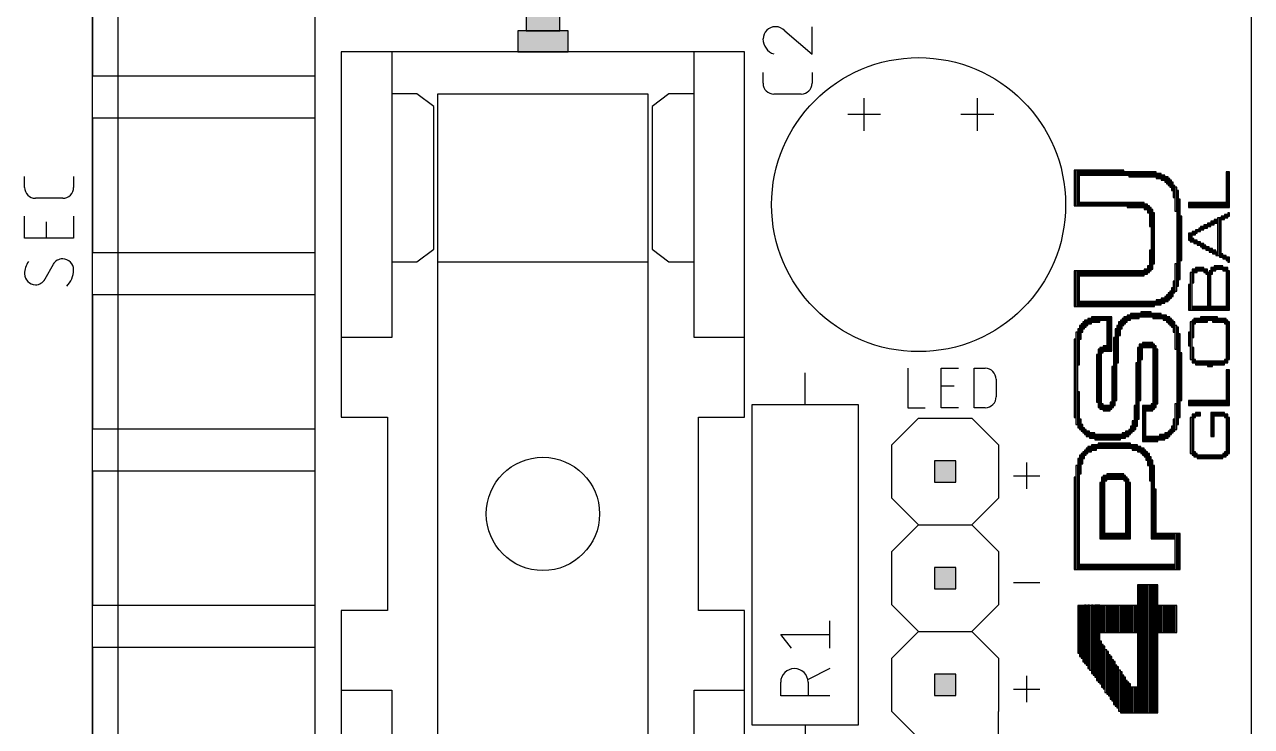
# Model space of a CAD drawing. Extents: x 0 to 3.54, y 0 to 3.31.
# Drawn here: x 2.393 to 3.543, y 0.598 to 1.256 of the extents above; entities that cross this region are included whole.
import ezdxf

# ---------------------------------------------------------------- set-up
doc = ezdxf.new("R2010")
doc.units = 0
doc.layers.add('DRAWING', color=7, linetype='Continuous')

# ---------------------------------------------------------------- blocks, each defined once
blk = doc.blocks.new('RECT')
at = {"linetype": 'Continuous'}
blk.add_hatch(color=7, dxfattribs=at).paths.add_polyline_path([(-0.01969, -0.01969), (0.01969, -0.01969), (0.01969, 0.01969), (-0.01969, 0.01969)])
blk.add_lwpolyline([(-0.01969, -0.01969), (0.01969, -0.01969), (0.01969, 0.01969), (-0.01969, 0.01969)], close=True, dxfattribs=at)

msp = doc.modelspace()

# ---------------------------------------------------------------- linework, layer by layer
at = {"layer": 'DRAWING'}
for p, q in [((3.5433, 0), (3.5433, 3.3071)), ((2.4805, 2.0861), (2.4805, 0.0389)), ((2.4569, 0.2239), (2.4569, 1.9011)), ((2.6656, 0.2239), (2.6656, 1.9011)), ((2.4569, 1.3342), (2.4569, 1.2082)), ((3.1315, 1.2287), (3.1315, 1.2543)), ((3.1059, 1.2504), (3.1315, 1.2287)), ((2.7374, 1.2307), (2.6901, 1.2307)), ((2.6901, 1.2307), (2.6901, 0.963)), ((3.0681, 1.2307), (2.7374, 1.2307)), ((2.7374, 1.2307), (2.7374, 1.1913)), ((3.0208, 0.963), (3.0208, 1.2307)), ((3.0681, 0.963), (3.0681, 1.2307)), ((2.4569, 1.2082), (2.6656, 1.2082)), ((3.0855, 1.2013), (3.0855, 1.2115)), ((3.1315, 1.2115), (3.1315, 1.2013)), ((2.7374, 1.1913), (2.7374, 1.0339)), ((2.761, 1.1913), (2.7374, 1.1913)), ((2.7767, 1.1795), (2.761, 1.1913)), ((2.7807, 1.0339), (2.7807, 1.1913)), ((2.7807, 1.1913), (2.9775, 1.1913)), ((2.7807, 1.0339), (2.7807, 1.1913)), ((2.9775, 1.1913), (2.9775, 1.0339)), ((2.9775, 1.1913), (2.9775, 1.0339)), ((2.9972, 1.1913), (2.9814, 1.1795)), ((3.0208, 1.1913), (2.9972, 1.1913)), ((3.1212, 1.1911), (3.0957, 1.1911)), ((3.1801, 1.1567), (3.1801, 1.1874)), ((3.2864, 1.1567), (3.2864, 1.1874)), ((2.7767, 1.0457), (2.7767, 1.1795)), ((2.9814, 1.1795), (2.9814, 1.0457)), ((2.4569, 1.1688), (2.4569, 1.0428)), ((2.4569, 1.1688), (2.6656, 1.1688)), ((3.1954, 1.172), (3.1648, 1.172)), ((3.3017, 1.172), (3.271, 1.172)), ((2.3931, 1.1037), (2.3931, 1.1139)), ((2.4391, 1.1139), (2.4391, 1.1037)), ((2.4289, 1.0935), (2.4034, 1.0935)), ((2.3931, 1.0562), (2.3931, 1.0766)), ((2.4136, 1.0562), (2.4136, 1.0715)), ((2.4391, 1.0766), (2.4391, 1.0562)), ((2.4391, 1.0562), (2.3931, 1.0562)), ((2.4569, 1.0428), (2.6656, 1.0428)), ((2.761, 1.0339), (2.7767, 1.0457)), ((2.9814, 1.0457), (2.9972, 1.0339)), ((2.42, 1.0315), (2.4123, 1.0175)), ((2.7374, 1.0339), (2.7374, 0.963)), ((2.7374, 1.0339), (2.761, 1.0339)), ((2.7807, 0.5614), (2.7807, 1.0339)), ((2.7807, 1.0339), (2.9775, 1.0339)), ((2.9775, 1.0339), (2.9775, 0.5614)), ((2.9972, 1.0339), (3.0208, 1.0339)), ((2.4569, 1.0034), (2.4569, 0.8775)), ((2.4569, 1.0034), (2.6656, 1.0034)), ((2.6901, 0.963), (2.6901, 0.8882)), ((2.7374, 0.963), (2.6901, 0.963)), ((3.0681, 0.963), (3.0208, 0.963)), ((3.0681, 0.8882), (3.0681, 0.963)), ((3.2211, 0.9341), (3.2211, 0.8971)), ((3.2523, 0.8971), (3.2523, 0.9341)), ((3.2523, 0.9341), (3.2687, 0.9341)), ((3.2834, 0.8971), (3.2834, 0.9341)), ((3.2834, 0.9341), (3.2937, 0.9341)), ((3.125, 0.9), (3.125, 0.93)), ((3.3039, 0.9238), (3.3039, 0.9074)), ((3.2523, 0.9177), (3.2646, 0.9177)), ((3.075, 0.9), (3.075, 0.6)), ((3.175, 0.9), (3.075, 0.9)), ((3.175, 0.6), (3.175, 0.9)), ((2.6901, 0.8882), (2.7334, 0.8882)), ((2.7334, 0.8882), (2.7334, 0.7071)), ((3.0248, 0.7071), (3.0248, 0.8882)), ((3.0248, 0.8882), (3.0681, 0.8882)), ((3.2062, 0.8625), (3.2313, 0.8875)), ((3.2211, 0.8971), (3.2375, 0.8971)), ((3.2313, 0.8875), (3.2813, 0.8875)), ((3.2687, 0.8971), (3.2523, 0.8971)), ((3.2813, 0.8875), (3.3063, 0.8625)), ((3.2937, 0.8971), (3.2834, 0.8971)), ((2.4569, 0.8775), (2.6656, 0.8775)), ((3.2062, 0.8125), (3.2062, 0.8625)), ((3.3063, 0.8625), (3.3063, 0.8125)), ((3.3326, 0.8211), (3.3326, 0.8457)), ((2.4569, 0.8381), (2.4569, 0.7121)), ((2.4569, 0.8381), (2.6656, 0.8381)), ((3.3203, 0.8334), (3.3449, 0.8334)), ((3.2313, 0.7875), (3.2062, 0.8125)), ((3.3063, 0.8125), (3.2813, 0.7875)), ((3.2062, 0.7625), (3.2313, 0.7875)), ((3.2313, 0.7875), (3.2813, 0.7875)), ((3.2813, 0.7875), (3.3063, 0.7625)), ((3.2062, 0.7125), (3.2062, 0.7625)), ((3.3063, 0.7625), (3.3063, 0.7125)), ((3.3203, 0.7334), (3.3449, 0.7334)), ((2.4569, 0.7121), (2.6656, 0.7121)), ((2.7334, 0.7071), (2.6901, 0.7071)), ((2.6901, 0.7071), (2.6901, 0.6323)), ((3.0681, 0.7071), (3.0248, 0.7071)), ((3.0681, 0.6323), (3.0681, 0.7071)), ((3.2313, 0.6875), (3.2062, 0.7125)), ((3.3063, 0.7125), (3.2813, 0.6875)), ((3.148, 0.6717), (3.148, 0.6973)), ((3.1122, 0.6717), (3.102, 0.6845)), ((3.102, 0.6845), (3.148, 0.6845)), ((3.2062, 0.6625), (3.2313, 0.6875)), ((3.2313, 0.6875), (3.2813, 0.6875)), ((3.2813, 0.6875), (3.3063, 0.6625)), ((2.4569, 0.6727), (2.4569, 0.5468)), ((2.4569, 0.6727), (2.6656, 0.6727)), ((3.2062, 0.6125), (3.2062, 0.6625)), ((3.3063, 0.6625), (3.3063, 0.6125)), ((3.148, 0.6526), (3.1276, 0.6423)), ((3.3326, 0.6211), (3.3326, 0.6457)), ((3.102, 0.627), (3.102, 0.6398)), ((3.1276, 0.6398), (3.1276, 0.627)), ((3.3203, 0.6334), (3.3449, 0.6334)), ((2.6901, 0.6323), (2.6901, 0.3646)), ((2.6901, 0.6323), (2.7374, 0.6323)), ((2.7374, 0.6323), (2.7374, 0.3646)), ((3.0208, 0.5614), (3.0208, 0.6323)), ((3.0208, 0.6323), (3.0681, 0.6323)), ((3.0681, 0.3646), (3.0681, 0.6323)), ((3.148, 0.627), (3.102, 0.627)), ((3.2062, 0.6125), (3.2313, 0.5875)), ((3.3063, 0.5875), (3.3063, 0.6125)), ((3.075, 0.6), (3.175, 0.6)), ((3.125, 0.6), (3.125, 0.57))]:
    msp.add_line(p, q, dxfattribs=at)
for centre, radius in [((3.2313, 1.0875), 0.1378), ((2.8791, 0.7976), 0.0531)]:
    msp.add_circle(centre, radius, dxfattribs=at)
for centre, radius, start, end in [((3.097, 1.2428), 0.0115, 90, 180), ((3.097, 1.2419), 0.0124, 43.6034, 90.0002), ((3.1002, 1.2428), 0.0148, 180.0001, 252.0554), ((3.0957, 1.2013), 0.0102, 180.0014, 270), ((3.1212, 1.2013), 0.0102, 270, 0), ((2.4034, 1.1037), 0.0102, 180.0014, 270), ((2.4289, 1.1037), 0.0102, 270, 0), ((2.4289, 1.0263), 0.0104, 90.0001, 149.4899), ((2.4289, 1.0264), 0.0102, 0, 90), ((2.4123, 1.0226), 0.0192, 143.1294, 180), ((2.4175, 1.0264), 0.0216, 314.761, 359.9999), ((2.4034, 1.0226), 0.0102, 180, 270), ((2.4034, 1.0228), 0.0104, 269.9998, 329.4902), ((3.2937, 0.9238), 0.0103, 0, 90), ((3.2937, 0.9074), 0.0103, 269.9993, 0), ((3.1148, 0.6398), 0.0128, 0, 180)]:
    msp.add_arc(centre, radius, start, end, dxfattribs=at)

# ---------------------------------------------------------------- block references
at = {"layer": 'DRAWING', "rotation": 90}
for p, xscale, yscale in [((2.8791, 1.276), 1.3, 0.8), ((2.8791, 1.2406), 0.5, 1.199999999999999), ((3.378, 1.1031), 0.8534, 0.0406), ((3.3796, 1.1031), 0.8534, 0.0406), ((3.3812, 1.1031), 0.8534, 0.0406), ((3.3828, 1.1175), 0.1219, 0.0406), ((3.3844, 1.1175), 0.1219, 0.0406), ((3.386, 1.1175), 0.1219, 0.0406), ((3.3876, 1.1175), 0.1219, 0.0406), ((3.3892, 1.1175), 0.1219, 0.0406), ((3.3908, 1.1175), 0.1219, 0.0406), ((3.3924, 1.1175), 0.1219, 0.0406), ((3.394, 1.1175), 0.1219, 0.0406), ((3.3956, 1.1175), 0.1219, 0.0406), ((3.3972, 1.1175), 0.1219, 0.0406), ((3.3988, 1.1175), 0.1219, 0.0406), ((3.4004, 1.1175), 0.1219, 0.0406), ((3.402, 1.1175), 0.1219, 0.0406), ((3.4036, 1.1175), 0.1219, 0.0406), ((3.4052, 1.1175), 0.1219, 0.0406), ((3.4068, 1.1175), 0.1219, 0.0406), ((3.4084, 1.1175), 0.1219, 0.0406), ((3.41, 1.1175), 0.1219, 0.0406), ((3.4116, 1.1175), 0.1219, 0.0406), ((3.4132, 1.1175), 0.1219, 0.0406), ((3.4148, 1.1175), 0.1219, 0.0406), ((3.4164, 1.1175), 0.1219, 0.0406), ((3.418, 1.1175), 0.1219, 0.0406), ((3.4196, 1.1175), 0.1219, 0.0406), ((3.4212, 1.1175), 0.1219, 0.0406), ((3.4228, 1.1175), 0.1219, 0.0406), ((3.4244, 1.1167), 0.0813, 0.0406), ((3.426, 1.1167), 0.0813, 0.0406), ((3.4276, 1.1167), 0.0813, 0.0406), ((3.4292, 1.1159), 0.1219, 0.0406), ((3.4308, 1.1159), 0.1219, 0.0406), ((3.4324, 1.1159), 0.1219, 0.0406), ((3.434, 1.1159), 0.1219, 0.0406), ((3.4356, 1.1159), 0.1219, 0.0406), ((3.4372, 1.1159), 0.1219, 0.0406), ((3.4388, 1.1159), 0.1219, 0.0406), ((3.4404, 1.1159), 0.1219, 0.0406), ((3.442, 1.1159), 0.1219, 0.0406), ((3.4436, 1.1159), 0.1219, 0.0406), ((3.4452, 1.1159), 0.1219, 0.0406), ((3.4468, 1.1159), 0.1219, 0.0406), ((3.4484, 1.1159), 0.1219, 0.0406), ((3.45, 1.1159), 0.1219, 0.0406), ((3.4516, 1.1159), 0.1219, 0.0406), ((3.4532, 1.1159), 0.1219, 0.0406), ((3.4548, 1.1143), 0.1219, 0.0406), ((3.4564, 1.1143), 0.1219, 0.0406), ((3.458, 1.1143), 0.1219, 0.0406), ((3.5204, 1.1015), 0.8534, 0.0406), ((3.522, 1.1015), 0.8534, 0.0406), ((3.4596, 1.1127), 0.1219, 0.0406), ((3.4612, 1.1127), 0.1219, 0.0406), ((3.4628, 1.1111), 0.1219, 0.0406), ((3.4644, 1.1103), 0.1626, 0.0406), ((3.466, 1.1087), 0.1626, 0.0406), ((3.4676, 1.1071), 0.1626, 0.0406), ((3.4692, 1.1047), 0.2032, 0.0406), ((3.4708, 1.0999), 0.2845, 0.0406), ((3.4724, 1.0927), 0.569, 0.0406), ((3.474, 1.0559), 2.275799999999999, 0.0406), ((3.4756, 1.0551), 1.910099999999999, 0.0406), ((3.3828, 1.0879), 0.0813, 0.0406), ((3.3844, 1.0879), 0.0813, 0.0406), ((3.386, 1.0879), 0.0813, 0.0406), ((3.3876, 1.0879), 0.0813, 0.0406), ((3.3892, 1.0879), 0.0813, 0.0406), ((3.3908, 1.0879), 0.0813, 0.0406), ((3.3924, 1.0879), 0.0813, 0.0406), ((3.394, 1.0879), 0.0813, 0.0406), ((3.3956, 1.0879), 0.0813, 0.0406), ((3.3972, 1.0879), 0.0813, 0.0406), ((3.3988, 1.0879), 0.0813, 0.0406), ((3.4004, 1.0879), 0.0813, 0.0406), ((3.402, 1.0879), 0.0813, 0.0406), ((3.4036, 1.0879), 0.0813, 0.0406), ((3.4052, 1.0879), 0.0813, 0.0406), ((3.4068, 1.0879), 0.0813, 0.0406), ((3.4084, 1.0879), 0.0813, 0.0406), ((3.41, 1.0879), 0.0813, 0.0406), ((3.4116, 1.0879), 0.0813, 0.0406), ((3.4132, 1.0879), 0.0813, 0.0406), ((3.4148, 1.0879), 0.0813, 0.0406), ((3.4164, 1.0879), 0.0813, 0.0406), ((3.418, 1.0879), 0.0813, 0.0406), ((3.4196, 1.0879), 0.0813, 0.0406), ((3.4212, 1.0879), 0.0813, 0.0406), ((3.4228, 1.0879), 0.0813, 0.0406), ((3.4244, 1.0879), 0.0813, 0.0406), ((3.426, 1.0879), 0.0813, 0.0406), ((3.4276, 1.0871), 0.1219, 0.0406), ((3.4292, 1.0871), 0.1219, 0.0406), ((3.4308, 1.0871), 0.1219, 0.0406), ((3.4324, 1.0871), 0.1219, 0.0406), ((3.434, 1.0871), 0.1219, 0.0406), ((3.4356, 1.0871), 0.1219, 0.0406), ((3.4372, 1.0871), 0.1219, 0.0406), ((3.4388, 1.0871), 0.1219, 0.0406), ((3.4404, 1.0871), 0.1219, 0.0406), ((3.442, 1.0871), 0.1219, 0.0406), ((3.4436, 1.0855), 0.1219, 0.0406), ((3.4452, 1.0855), 0.1219, 0.0406), ((3.4468, 1.0831), 0.1626, 0.0406), ((3.4484, 1.0759), 0.447, 0.0406), ((3.45, 1.0551), 1.4224, 0.0406), ((3.4852, 1.0871), 0.1219, 0.0406), ((3.4868, 1.0871), 0.1219, 0.0406), ((3.4884, 1.0871), 0.1219, 0.0406), ((3.49, 1.0871), 0.1219, 0.0406), ((3.4916, 1.0871), 0.1219, 0.0406), ((3.4932, 1.0871), 0.1219, 0.0406), ((3.4948, 1.0871), 0.1219, 0.0406), ((3.4964, 1.0871), 0.1219, 0.0406), ((3.498, 1.0871), 0.1219, 0.0406), ((3.4996, 1.0871), 0.1219, 0.0406), ((3.5012, 1.0871), 0.1219, 0.0406), ((3.5028, 1.0871), 0.1219, 0.0406), ((3.5044, 1.0871), 0.1219, 0.0406), ((3.506, 1.0871), 0.1219, 0.0406), ((3.5076, 1.0871), 0.1219, 0.0406), ((3.5092, 1.0871), 0.1219, 0.0406), ((3.5108, 1.0871), 0.1219, 0.0406), ((3.5124, 1.0871), 0.1219, 0.0406), ((3.514, 1.0871), 0.1219, 0.0406), ((3.5156, 1.0871), 0.1219, 0.0406), ((3.5172, 1.0871), 0.1219, 0.0406), ((3.5188, 1.0871), 0.1219, 0.0406), ((3.4516, 1.0559), 1.2192, 0.0406), ((3.4772, 1.0559), 1.056599999999999, 0.0406), ((3.5028, 1.0687), 0.0813, 0.0406), ((3.5044, 1.0687), 0.0813, 0.0406), ((3.506, 1.0703), 0.0813, 0.0406), ((3.5076, 1.0703), 0.0813, 0.0406), ((3.5092, 1.0719), 0.0813, 0.0406), ((3.5108, 1.0719), 0.0813, 0.0406), ((3.5124, 1.0575), 0.8941, 0.0406), ((3.514, 1.0567), 0.9346999999999999, 0.0406), ((3.5156, 1.0751), 0.0813, 0.0406), ((3.5172, 1.0751), 0.0813, 0.0406), ((3.5188, 1.0767), 0.0813, 0.0406), ((3.5204, 1.0767), 0.0813, 0.0406), ((3.522, 1.0783), 0.0813, 0.0406), ((3.4852, 1.0575), 0.1626, 0.0406), ((3.4868, 1.0567), 0.2032, 0.0406), ((3.4884, 1.0607), 0.0813, 0.0406), ((3.49, 1.0607), 0.0813, 0.0406), ((3.4916, 1.0623), 0.0813, 0.0406), ((3.4932, 1.0631), 0.0406, 0.0406), ((3.4948, 1.0639), 0.0813, 0.0406), ((3.4964, 1.0655), 0.0813, 0.0406), ((3.498, 1.0655), 0.0813, 0.0406), ((3.4996, 1.0671), 0.0813, 0.0406), ((3.5012, 1.0671), 0.0813, 0.0406), ((3.4884, 1.0543), 0.0813, 0.0406), ((3.49, 1.0527), 0.0813, 0.0406), ((3.4916, 1.0527), 0.0813, 0.0406), ((3.4932, 1.0511), 0.0813, 0.0406), ((3.4948, 1.0511), 0.0813, 0.0406), ((3.4964, 1.0495), 0.0813, 0.0406), ((3.498, 1.0487), 0.1219, 0.0406), ((3.4996, 1.0479), 0.0813, 0.0406), ((3.5012, 1.0463), 0.0813, 0.0406), ((3.5028, 1.0463), 0.0813, 0.0406), ((3.4484, 1.0351), 0.4877000000000001, 0.0406), ((3.5044, 1.0447), 0.0813, 0.0406), ((3.506, 1.0447), 0.0813, 0.0406), ((3.5076, 1.0431), 0.0813, 0.0406), ((3.5092, 1.0431), 0.0813, 0.0406), ((3.5108, 1.0415), 0.0813, 0.0406), ((3.5156, 1.0399), 0.0813, 0.0406), ((3.5172, 1.0383), 0.0813, 0.0406), ((3.5188, 1.0383), 0.0813, 0.0406), ((3.5204, 1.0367), 0.0813, 0.0406), ((3.522, 1.0359), 0.1219, 0.0406), ((3.378, 1.0087), 0.8534, 0.0406), ((3.3796, 1.0087), 0.8534, 0.0406), ((3.3812, 1.0087), 0.8534, 0.0406), ((3.3828, 1.0231), 0.1219, 0.0406), ((3.3844, 1.0231), 0.1219, 0.0406), ((3.386, 1.0231), 0.1219, 0.0406), ((3.3876, 1.0231), 0.1219, 0.0406), ((3.3892, 1.0231), 0.1219, 0.0406), ((3.3908, 1.0231), 0.1219, 0.0406), ((3.3924, 1.0231), 0.1219, 0.0406), ((3.394, 1.0231), 0.1219, 0.0406), ((3.3956, 1.0231), 0.1219, 0.0406), ((3.3972, 1.0231), 0.1219, 0.0406), ((3.3988, 1.0231), 0.1219, 0.0406), ((3.4004, 1.0231), 0.1219, 0.0406), ((3.402, 1.0231), 0.1219, 0.0406), ((3.4036, 1.0231), 0.1219, 0.0406), ((3.4052, 1.0231), 0.1219, 0.0406), ((3.4068, 1.0231), 0.1219, 0.0406), ((3.4084, 1.0231), 0.1219, 0.0406), ((3.41, 1.0231), 0.1219, 0.0406), ((3.4116, 1.0231), 0.1219, 0.0406), ((3.4132, 1.0231), 0.1219, 0.0406), ((3.4148, 1.0231), 0.1219, 0.0406), ((3.4164, 1.0231), 0.1219, 0.0406), ((3.418, 1.0231), 0.1219, 0.0406), ((3.4196, 1.0231), 0.1219, 0.0406), ((3.4212, 1.0231), 0.1219, 0.0406), ((3.4228, 1.0231), 0.1219, 0.0406), ((3.4244, 1.0231), 0.1219, 0.0406), ((3.426, 1.0231), 0.1219, 0.0406), ((3.4276, 1.0231), 0.1219, 0.0406), ((3.4292, 1.0231), 0.1219, 0.0406), ((3.4308, 1.0231), 0.1219, 0.0406), ((3.4324, 1.0231), 0.1219, 0.0406), ((3.434, 1.0231), 0.1219, 0.0406), ((3.4356, 1.0231), 0.1219, 0.0406), ((3.4372, 1.0231), 0.1219, 0.0406), ((3.4388, 1.0231), 0.1219, 0.0406), ((3.4404, 1.0231), 0.1219, 0.0406), ((3.442, 1.0231), 0.1219, 0.0406), ((3.4436, 1.0247), 0.1219, 0.0406), ((3.4452, 1.0247), 0.1219, 0.0406), ((3.4468, 1.0271), 0.1626, 0.0406), ((3.4724, 1.0191), 0.6502, 0.0406), ((3.4868, 1.0063), 0.8941, 0.0406), ((3.4884, 1.0207), 0.3251, 0.0406), ((3.49, 1.0255), 0.0813, 0.0406), ((3.4916, 1.0263), 0.1219, 0.0406), ((3.4932, 1.0271), 0.0813, 0.0406), ((3.4948, 1.0271), 0.0813, 0.0406), ((3.4964, 1.0271), 0.0813, 0.0406), ((3.498, 1.0271), 0.0813, 0.0406), ((3.4996, 1.0255), 0.0813, 0.0406), ((3.5012, 1.0247), 0.1219, 0.0406), ((3.5028, 1.0063), 0.8941, 0.0406), ((3.5044, 1.0071), 0.9346999999999999, 0.0406), ((3.506, 1.0255), 0.1626, 0.0406), ((3.5076, 1.0271), 0.0813, 0.0406), ((3.5092, 1.0279), 0.1219, 0.0406), ((3.5108, 1.0287), 0.0813, 0.0406), ((3.5124, 1.0287), 0.0813, 0.0406), ((3.514, 1.0287), 0.0813, 0.0406), ((3.5156, 1.0287), 0.0813, 0.0406), ((3.5172, 1.0271), 0.0813, 0.0406), ((3.5188, 1.0271), 0.0813, 0.0406), ((3.5204, 1.0087), 1.016, 0.0406), ((3.522, 1.0071), 0.9346999999999999, 0.0406), ((3.4708, 1.0103), 0.2845, 0.0406), ((3.4852, 1.0007), 0.6096, 0.0406), ((3.4628, 0.9991), 0.1219, 0.0406), ((3.4644, 0.9999), 0.1626, 0.0406), ((3.466, 1.0015), 0.1626, 0.0406), ((3.4676, 1.0031), 0.1626, 0.0406), ((3.4692, 1.0055), 0.2032, 0.0406), ((3.3828, 0.9943), 0.1219, 0.0406), ((3.3844, 0.9943), 0.1219, 0.0406), ((3.386, 0.9943), 0.1219, 0.0406), ((3.3876, 0.9943), 0.1219, 0.0406), ((3.3892, 0.9943), 0.1219, 0.0406), ((3.3908, 0.9943), 0.1219, 0.0406), ((3.3924, 0.9943), 0.1219, 0.0406), ((3.394, 0.9943), 0.1219, 0.0406), ((3.3956, 0.9943), 0.1219, 0.0406), ((3.3972, 0.9943), 0.1219, 0.0406), ((3.3988, 0.9943), 0.1219, 0.0406), ((3.4004, 0.9943), 0.1219, 0.0406), ((3.402, 0.9943), 0.1219, 0.0406), ((3.4036, 0.9943), 0.1219, 0.0406), ((3.4052, 0.9943), 0.1219, 0.0406), ((3.4068, 0.9943), 0.1219, 0.0406), ((3.4084, 0.9943), 0.1219, 0.0406), ((3.41, 0.9943), 0.1219, 0.0406), ((3.4116, 0.9943), 0.1219, 0.0406), ((3.4132, 0.9943), 0.1219, 0.0406), ((3.4148, 0.9943), 0.1219, 0.0406), ((3.4164, 0.9943), 0.1219, 0.0406), ((3.418, 0.9943), 0.1219, 0.0406), ((3.4196, 0.9943), 0.1219, 0.0406), ((3.4212, 0.9943), 0.1219, 0.0406), ((3.4228, 0.9943), 0.1219, 0.0406), ((3.4244, 0.9943), 0.1219, 0.0406), ((3.426, 0.9943), 0.1219, 0.0406), ((3.4276, 0.9943), 0.1219, 0.0406), ((3.4292, 0.9943), 0.1219, 0.0406), ((3.4308, 0.9943), 0.1219, 0.0406), ((3.4324, 0.9943), 0.1219, 0.0406), ((3.434, 0.9943), 0.1219, 0.0406), ((3.4356, 0.9943), 0.1219, 0.0406), ((3.4372, 0.9943), 0.1219, 0.0406), ((3.4388, 0.9943), 0.1219, 0.0406), ((3.4404, 0.9943), 0.1219, 0.0406), ((3.442, 0.9943), 0.1219, 0.0406), ((3.4436, 0.9943), 0.1219, 0.0406), ((3.4452, 0.9943), 0.1219, 0.0406), ((3.4468, 0.9943), 0.1219, 0.0406), ((3.4484, 0.9943), 0.1219, 0.0406), ((3.45, 0.9943), 0.1219, 0.0406), ((3.4516, 0.9943), 0.1219, 0.0406), ((3.4532, 0.9951), 0.0813, 0.0406), ((3.4548, 0.9959), 0.1219, 0.0406), ((3.4564, 0.9959), 0.1219, 0.0406), ((3.458, 0.9959), 0.1219, 0.0406), ((3.4596, 0.9975), 0.1219, 0.0406), ((3.4612, 0.9975), 0.1219, 0.0406), ((3.4884, 0.9903), 0.0813, 0.0406), ((3.49, 0.9903), 0.0813, 0.0406), ((3.4916, 0.9903), 0.0813, 0.0406), ((3.4932, 0.9903), 0.0813, 0.0406), ((3.4948, 0.9903), 0.0813, 0.0406), ((3.4964, 0.9903), 0.0813, 0.0406), ((3.498, 0.9903), 0.0813, 0.0406), ((3.4996, 0.9903), 0.0813, 0.0406), ((3.5012, 0.9903), 0.0813, 0.0406), ((3.506, 0.9903), 0.0813, 0.0406), ((3.5076, 0.9903), 0.0813, 0.0406), ((3.5092, 0.9903), 0.0813, 0.0406), ((3.5108, 0.9903), 0.0813, 0.0406), ((3.5124, 0.9903), 0.0813, 0.0406), ((3.514, 0.9903), 0.0813, 0.0406), ((3.5156, 0.9903), 0.0813, 0.0406), ((3.5172, 0.9903), 0.0813, 0.0406), ((3.5188, 0.9903), 0.0813, 0.0406), ((3.3876, 0.9759), 0.1626, 0.0406), ((3.3892, 0.9767), 0.1219, 0.0406), ((3.3908, 0.9783), 0.1219, 0.0406), ((3.3924, 0.9783), 0.1219, 0.0406), ((3.394, 0.9799), 0.1219, 0.0406), ((3.3956, 0.9799), 0.1219, 0.0406), ((3.3972, 0.9799), 0.1219, 0.0406), ((3.3988, 0.9799), 0.1219, 0.0406), ((3.4004, 0.9799), 0.1219, 0.0406), ((3.402, 0.9807), 0.0813, 0.0406), ((3.4036, 0.9807), 0.0813, 0.0406), ((3.4052, 0.9807), 0.0813, 0.0406), ((3.4068, 0.9807), 0.0813, 0.0406), ((3.4084, 0.9663), 0.8128, 0.0406), ((3.41, 0.9663), 0.8128, 0.0406), ((3.4116, 0.9663), 0.8128, 0.0406), ((3.4212, 0.9751), 0.2032, 0.0406), ((3.4228, 0.9775), 0.1626, 0.0406), ((3.4244, 0.9791), 0.1626, 0.0406), ((3.426, 0.9799), 0.1219, 0.0406), ((3.4276, 0.9815), 0.1219, 0.0406), ((3.4292, 0.9815), 0.1219, 0.0406), ((3.4308, 0.9831), 0.1219, 0.0406), ((3.4324, 0.9831), 0.1219, 0.0406), ((3.434, 0.9831), 0.1219, 0.0406), ((3.4356, 0.9831), 0.1219, 0.0406), ((3.4372, 0.9831), 0.1219, 0.0406), ((3.4388, 0.9839), 0.0813, 0.0406), ((3.4404, 0.9847), 0.1219, 0.0406), ((3.442, 0.9847), 0.1219, 0.0406), ((3.4436, 0.9847), 0.1219, 0.0406), ((3.4452, 0.9847), 0.1219, 0.0406), ((3.4468, 0.9847), 0.1219, 0.0406), ((3.4484, 0.9847), 0.1219, 0.0406), ((3.45, 0.9839), 0.0813, 0.0406), ((3.4516, 0.9831), 0.1219, 0.0406), ((3.4532, 0.9831), 0.1219, 0.0406), ((3.4548, 0.9831), 0.1219, 0.0406), ((3.4564, 0.9831), 0.1219, 0.0406), ((3.458, 0.9831), 0.1219, 0.0406), ((3.4596, 0.9823), 0.0813, 0.0406), ((3.4612, 0.9815), 0.1219, 0.0406), ((3.4628, 0.9815), 0.1219, 0.0406), ((3.4644, 0.9799), 0.1219, 0.0406), ((3.466, 0.9791), 0.1626, 0.0406), ((3.4676, 0.9775), 0.1626, 0.0406), ((3.4692, 0.9759), 0.1626, 0.0406), ((3.4884, 0.9711), 0.4064, 0.0406), ((3.49, 0.9783), 0.1219, 0.0406), ((3.4916, 0.9791), 0.0813, 0.0406), ((3.4932, 0.9791), 0.0813, 0.0406), ((3.4948, 0.9791), 0.0813, 0.0406), ((3.4964, 0.9799), 0.1219, 0.0406), ((3.498, 0.9799), 0.1219, 0.0406), ((3.4996, 0.9799), 0.1219, 0.0406), ((3.5012, 0.9799), 0.1219, 0.0406), ((3.5028, 0.9807), 0.0813, 0.0406), ((3.5044, 0.9807), 0.0813, 0.0406), ((3.506, 0.9807), 0.0813, 0.0406), ((3.5076, 0.9799), 0.1219, 0.0406), ((3.5092, 0.9799), 0.1219, 0.0406), ((3.5108, 0.9799), 0.1219, 0.0406), ((3.5124, 0.9791), 0.0813, 0.0406), ((3.514, 0.9791), 0.0813, 0.0406), ((3.5156, 0.9791), 0.0813, 0.0406), ((3.5172, 0.9791), 0.0813, 0.0406), ((3.5188, 0.9783), 0.1219, 0.0406), ((3.5204, 0.9591), 1.016, 0.0406), ((3.3796, 0.9247), 2.194599999999999, 0.0406), ((3.3812, 0.9543), 0.8534, 0.0406), ((3.3828, 0.9679), 0.3251, 0.0406), ((3.3844, 0.9719), 0.2032, 0.0406), ((3.386, 0.9743), 0.1626, 0.0406), ((3.4164, 0.9375), 1.7069, 0.0406), ((3.418, 0.9567), 0.8941, 0.0406), ((3.4196, 0.9711), 0.3251, 0.0406), ((3.4708, 0.9727), 0.2438, 0.0406), ((3.4724, 0.9631), 0.569, 0.0406), ((3.474, 0.9271), 2.3165, 0.0406), ((3.4756, 0.9271), 1.9914, 0.0406), ((3.4852, 0.9615), 0.3251, 0.0406), ((3.4868, 0.9599), 0.8941, 0.0406), ((3.522, 0.9599), 0.8941, 0.0406), ((3.378, 0.9247), 1.869399999999999, 0.0406), ((3.4052, 0.9527), 0.1219, 0.0406), ((3.4068, 0.9527), 0.1219, 0.0406), ((3.4148, 0.9311), 1.625599999999999, 0.0406), ((3.4388, 0.9303), 1.341099999999999, 0.0406), ((3.4404, 0.9495), 0.3658, 0.0406), ((3.442, 0.9559), 0.1219, 0.0406), ((3.4436, 0.9559), 0.1219, 0.0406), ((3.4452, 0.9559), 0.1219, 0.0406), ((3.4468, 0.9559), 0.1219, 0.0406), ((3.4484, 0.9559), 0.1219, 0.0406), ((3.45, 0.9559), 0.1219, 0.0406), ((3.4516, 0.9263), 1.544299999999999, 0.0406), ((3.4532, 0.9263), 1.463, 0.0406), ((3.3988, 0.9247), 1.137899999999999, 0.0406), ((3.4004, 0.9247), 1.381799999999999, 0.0406), ((3.402, 0.9247), 1.463, 0.0406), ((3.4036, 0.9511), 0.1219, 0.0406), ((3.4372, 0.9199), 1.7069, 0.0406), ((3.4548, 0.9263), 1.300499999999999, 0.0406), ((3.4772, 0.9263), 1.137899999999999, 0.0406), ((3.4884, 0.9463), 0.3658, 0.0406), ((3.4132, 0.9167), 0.9754, 0.0406), ((3.4356, 0.9095), 1.5037, 0.0406), ((3.49, 0.9407), 0.0813, 0.0406), ((3.4916, 0.9391), 0.0813, 0.0406), ((3.4932, 0.9391), 0.0813, 0.0406), ((3.4948, 0.9391), 0.0813, 0.0406), ((3.4964, 0.9391), 0.0813, 0.0406), ((3.498, 0.9391), 0.0813, 0.0406), ((3.4996, 0.9391), 0.0813, 0.0406), ((3.5012, 0.9391), 0.0813, 0.0406), ((3.5028, 0.9383), 0.1219, 0.0406), ((3.5044, 0.9383), 0.1219, 0.0406), ((3.506, 0.9383), 0.1219, 0.0406), ((3.5076, 0.9391), 0.0813, 0.0406), ((3.5092, 0.9391), 0.0813, 0.0406), ((3.5108, 0.9391), 0.0813, 0.0406), ((3.5124, 0.9391), 0.0813, 0.0406), ((3.514, 0.9391), 0.0813, 0.0406), ((3.5156, 0.9391), 0.0813, 0.0406), ((3.5172, 0.9391), 0.0813, 0.0406), ((3.5188, 0.9407), 0.0813, 0.0406), ((3.5204, 0.9159), 0.8534, 0.0406), ((3.522, 0.9159), 0.8534, 0.0406), ((3.3812, 0.8951), 0.8534, 0.0406), ((3.4036, 0.8983), 0.1219, 0.0406), ((3.4052, 0.8967), 0.1219, 0.0406), ((3.4068, 0.8967), 0.1219, 0.0406), ((3.4084, 0.8967), 0.1219, 0.0406), ((3.41, 0.8967), 0.1219, 0.0406), ((3.4116, 0.8991), 0.1626, 0.0406), ((3.434, 0.8879), 0.569, 0.0406), ((3.442, 0.8823), 0.8534, 0.0406), ((3.4436, 0.8823), 0.8534, 0.0406), ((3.4452, 0.8967), 0.1219, 0.0406), ((3.4468, 0.8967), 0.1219, 0.0406), ((3.4484, 0.8967), 0.1219, 0.0406), ((3.45, 0.8975), 0.1626, 0.0406), ((3.4724, 0.8887), 0.6096, 0.0406), ((3.4852, 0.9015), 0.1219, 0.0406), ((3.4868, 0.9015), 0.1219, 0.0406), ((3.4884, 0.9015), 0.1219, 0.0406), ((3.49, 0.9015), 0.1219, 0.0406), ((3.4916, 0.9015), 0.1219, 0.0406), ((3.4932, 0.9015), 0.1219, 0.0406), ((3.4948, 0.9015), 0.1219, 0.0406), ((3.4964, 0.9015), 0.1219, 0.0406), ((3.498, 0.9015), 0.1219, 0.0406), ((3.4996, 0.9015), 0.1219, 0.0406), ((3.5012, 0.9015), 0.1219, 0.0406), ((3.5028, 0.9015), 0.1219, 0.0406), ((3.5044, 0.9015), 0.1219, 0.0406), ((3.506, 0.9015), 0.1219, 0.0406), ((3.5076, 0.9015), 0.1219, 0.0406), ((3.5092, 0.9015), 0.1219, 0.0406), ((3.5108, 0.9015), 0.1219, 0.0406), ((3.5124, 0.9015), 0.1219, 0.0406), ((3.514, 0.9015), 0.1219, 0.0406), ((3.5156, 0.9015), 0.1219, 0.0406), ((3.5172, 0.9015), 0.1219, 0.0406), ((3.5188, 0.9015), 0.1219, 0.0406), ((3.3828, 0.8815), 0.2438, 0.0406), ((3.4708, 0.8807), 0.2845, 0.0406), ((3.4868, 0.8711), 0.8534, 0.0406), ((3.4884, 0.8823), 0.447, 0.0406), ((3.49, 0.8895), 0.0813, 0.0406), ((3.4916, 0.8911), 0.0813, 0.0406), ((3.4932, 0.8911), 0.0813, 0.0406), ((3.4948, 0.8911), 0.0813, 0.0406), ((3.506, 0.8815), 0.569, 0.0406), ((3.5076, 0.8815), 0.569, 0.0406), ((3.5092, 0.8911), 0.0813, 0.0406), ((3.5108, 0.8911), 0.0813, 0.0406), ((3.5124, 0.8911), 0.0813, 0.0406), ((3.514, 0.8911), 0.0813, 0.0406), ((3.5156, 0.8911), 0.0813, 0.0406), ((3.5172, 0.8911), 0.0813, 0.0406), ((3.5188, 0.8895), 0.0813, 0.0406), ((3.5204, 0.8719), 0.9754, 0.0406), ((3.522, 0.8711), 0.8534, 0.0406), ((3.3844, 0.8783), 0.1626, 0.0406), ((3.386, 0.8759), 0.1219, 0.0406), ((3.3876, 0.8743), 0.1219, 0.0406), ((3.3892, 0.8727), 0.1219, 0.0406), ((3.3908, 0.8727), 0.1219, 0.0406), ((3.426, 0.8727), 0.1219, 0.0406), ((3.4276, 0.8727), 0.1219, 0.0406), ((3.4292, 0.8743), 0.1219, 0.0406), ((3.4308, 0.8767), 0.1626, 0.0406), ((3.4324, 0.8799), 0.2438, 0.0406), ((3.466, 0.8727), 0.1219, 0.0406), ((3.4676, 0.8743), 0.1219, 0.0406), ((3.4692, 0.8767), 0.1626, 0.0406), ((3.3924, 0.8711), 0.1219, 0.0406), ((3.394, 0.8711), 0.1219, 0.0406), ((3.3956, 0.8711), 0.1219, 0.0406), ((3.3972, 0.8695), 0.1219, 0.0406), ((3.3988, 0.8695), 0.1219, 0.0406), ((3.4004, 0.8695), 0.1219, 0.0406), ((3.4004, 0.8615), 0.1219, 0.0406), ((3.402, 0.8695), 0.1219, 0.0406), ((3.402, 0.8615), 0.1219, 0.0406), ((3.4036, 0.8695), 0.1219, 0.0406), ((3.4036, 0.8615), 0.1219, 0.0406), ((3.4052, 0.8695), 0.1219, 0.0406), ((3.4052, 0.8615), 0.1219, 0.0406), ((3.4068, 0.8695), 0.1219, 0.0406), ((3.4068, 0.8615), 0.1219, 0.0406), ((3.4084, 0.8695), 0.1219, 0.0406), ((3.4084, 0.8615), 0.1219, 0.0406), ((3.41, 0.8695), 0.1219, 0.0406), ((3.41, 0.8615), 0.1219, 0.0406), ((3.4116, 0.8695), 0.1219, 0.0406), ((3.4116, 0.8615), 0.1219, 0.0406), ((3.4132, 0.8695), 0.1219, 0.0406), ((3.4132, 0.8615), 0.1219, 0.0406), ((3.4148, 0.8695), 0.1219, 0.0406), ((3.4148, 0.8615), 0.1219, 0.0406), ((3.4164, 0.8695), 0.1219, 0.0406), ((3.4164, 0.8615), 0.1219, 0.0406), ((3.418, 0.8695), 0.1219, 0.0406), ((3.418, 0.8615), 0.1219, 0.0406), ((3.4196, 0.8695), 0.1219, 0.0406), ((3.4196, 0.8615), 0.1219, 0.0406), ((3.4212, 0.8703), 0.0813, 0.0406), ((3.4212, 0.8615), 0.1219, 0.0406), ((3.4228, 0.8711), 0.1219, 0.0406), ((3.4228, 0.8615), 0.1219, 0.0406), ((3.4244, 0.8711), 0.1219, 0.0406), ((3.4244, 0.8615), 0.1219, 0.0406), ((3.426, 0.8615), 0.1219, 0.0406), ((3.4276, 0.8615), 0.1219, 0.0406), ((3.4292, 0.8615), 0.1219, 0.0406), ((3.4452, 0.8679), 0.1219, 0.0406), ((3.4468, 0.8679), 0.1219, 0.0406), ((3.4484, 0.8679), 0.1219, 0.0406), ((3.45, 0.8679), 0.1219, 0.0406), ((3.4516, 0.8679), 0.1219, 0.0406), ((3.4532, 0.8679), 0.1219, 0.0406), ((3.4548, 0.8679), 0.1219, 0.0406), ((3.4564, 0.8687), 0.0813, 0.0406), ((3.458, 0.8695), 0.1219, 0.0406), ((3.4596, 0.8695), 0.1219, 0.0406), ((3.4612, 0.8695), 0.1219, 0.0406), ((3.4628, 0.8711), 0.1219, 0.0406), ((3.4644, 0.8711), 0.1219, 0.0406), ((3.4884, 0.8695), 0.2032, 0.0406), ((3.4884, 0.8599), 0.3658, 0.0406), ((3.3828, 0.8439), 0.447, 0.0406), ((3.3844, 0.8495), 0.2438, 0.0406), ((3.386, 0.8527), 0.1626, 0.0406), ((3.3876, 0.8551), 0.1219, 0.0406), ((3.3892, 0.8567), 0.1219, 0.0406), ((3.3908, 0.8583), 0.1219, 0.0406), ((3.3924, 0.8583), 0.1219, 0.0406), ((3.394, 0.8599), 0.1219, 0.0406), ((3.3956, 0.8599), 0.1219, 0.0406), ((3.3972, 0.8599), 0.1219, 0.0406), ((3.3988, 0.8607), 0.0813, 0.0406), ((3.4308, 0.8607), 0.0813, 0.0406), ((3.4324, 0.8599), 0.1219, 0.0406), ((3.434, 0.8599), 0.1219, 0.0406), ((3.4356, 0.8599), 0.1219, 0.0406), ((3.4372, 0.8583), 0.1219, 0.0406), ((3.4388, 0.8583), 0.1219, 0.0406), ((3.4404, 0.8567), 0.1219, 0.0406), ((3.442, 0.8559), 0.1626, 0.0406), ((3.4436, 0.8543), 0.1626, 0.0406), ((3.4452, 0.8519), 0.2032, 0.0406), ((3.4468, 0.8487), 0.2845, 0.0406), ((3.4484, 0.8399), 0.569, 0.0406), ((3.49, 0.8535), 0.1219, 0.0406), ((3.4916, 0.8527), 0.0813, 0.0406), ((3.4932, 0.8511), 0.0813, 0.0406), ((3.4948, 0.8511), 0.0813, 0.0406), ((3.4964, 0.8511), 0.0813, 0.0406), ((3.498, 0.8511), 0.0813, 0.0406), ((3.4996, 0.8511), 0.0813, 0.0406), ((3.5012, 0.8511), 0.0813, 0.0406), ((3.5028, 0.8511), 0.0813, 0.0406), ((3.5044, 0.8511), 0.0813, 0.0406), ((3.506, 0.8511), 0.0813, 0.0406), ((3.5076, 0.8511), 0.0813, 0.0406), ((3.5092, 0.8511), 0.0813, 0.0406), ((3.5108, 0.8511), 0.0813, 0.0406), ((3.5124, 0.8511), 0.0813, 0.0406), ((3.514, 0.8511), 0.0813, 0.0406), ((3.5156, 0.8511), 0.0813, 0.0406), ((3.5172, 0.8527), 0.0813, 0.0406), ((3.5188, 0.8535), 0.1219, 0.0406), ((3.2563, 0.8375), 0.508, 0.508), ((3.3796, 0.7943), 2.479, 0.0406), ((3.3812, 0.7975), 2.641599999999999, 0.0406), ((3.45, 0.8111), 1.869399999999999, 0.0406), ((3.4516, 0.8087), 1.7475, 0.0406), ((3.378, 0.7887), 2.194599999999999, 0.0406), ((3.4036, 0.8031), 1.463, 0.0406), ((3.4052, 0.8039), 1.5037, 0.0406), ((3.4068, 0.8311), 0.1219, 0.0406), ((3.4084, 0.8327), 0.1219, 0.0406), ((3.41, 0.8327), 0.1219, 0.0406), ((3.4116, 0.8327), 0.1219, 0.0406), ((3.4132, 0.8327), 0.1219, 0.0406), ((3.4148, 0.8327), 0.1219, 0.0406), ((3.4164, 0.8327), 0.1219, 0.0406), ((3.418, 0.8327), 0.1219, 0.0406), ((3.4196, 0.8327), 0.1219, 0.0406), ((3.4212, 0.8327), 0.1219, 0.0406), ((3.4228, 0.8327), 0.1219, 0.0406), ((3.4244, 0.8311), 0.1219, 0.0406), ((3.426, 0.8031), 1.463, 0.0406), ((3.4276, 0.8023), 1.4224, 0.0406), ((3.402, 0.8007), 1.341099999999999, 0.0406), ((3.4292, 0.8007), 1.341099999999999, 0.0406), ((3.4532, 0.7975), 1.1786, 0.0406), ((3.4068, 0.7767), 0.1219, 0.0406), ((3.4084, 0.7767), 0.1219, 0.0406), ((3.41, 0.7767), 0.1219, 0.0406), ((3.4116, 0.7767), 0.1219, 0.0406), ((3.4132, 0.7767), 0.1219, 0.0406), ((3.4148, 0.7767), 0.1219, 0.0406), ((3.4164, 0.7767), 0.1219, 0.0406), ((3.418, 0.7767), 0.1219, 0.0406), ((3.4196, 0.7767), 0.1219, 0.0406), ((3.4212, 0.7767), 0.1219, 0.0406), ((3.4228, 0.7767), 0.1219, 0.0406), ((3.4244, 0.7767), 0.1219, 0.0406), ((3.4548, 0.7767), 0.1219, 0.0406), ((3.4564, 0.7767), 0.1219, 0.0406), ((3.458, 0.7767), 0.1219, 0.0406), ((3.4596, 0.7767), 0.1219, 0.0406), ((3.4612, 0.7767), 0.1219, 0.0406), ((3.4628, 0.7767), 0.1219, 0.0406), ((3.4644, 0.7767), 0.1219, 0.0406), ((3.466, 0.7767), 0.1219, 0.0406), ((3.4676, 0.7767), 0.1219, 0.0406), ((3.4692, 0.7767), 0.1219, 0.0406), ((3.4708, 0.7767), 0.1219, 0.0406), ((3.4724, 0.7623), 0.8534, 0.0406), ((3.474, 0.7623), 0.8534, 0.0406), ((3.4756, 0.7623), 0.8534, 0.0406), ((3.3828, 0.7479), 0.1219, 0.0406), ((3.3844, 0.7479), 0.1219, 0.0406), ((3.386, 0.7479), 0.1219, 0.0406), ((3.3876, 0.7479), 0.1219, 0.0406), ((3.3892, 0.7479), 0.1219, 0.0406), ((3.3908, 0.7479), 0.1219, 0.0406), ((3.3924, 0.7479), 0.1219, 0.0406), ((3.394, 0.7479), 0.1219, 0.0406), ((3.3956, 0.7479), 0.1219, 0.0406), ((3.3972, 0.7479), 0.1219, 0.0406), ((3.3988, 0.7479), 0.1219, 0.0406), ((3.4004, 0.7479), 0.1219, 0.0406), ((3.402, 0.7479), 0.1219, 0.0406), ((3.4036, 0.7479), 0.1219, 0.0406), ((3.4052, 0.7479), 0.1219, 0.0406), ((3.4068, 0.7479), 0.1219, 0.0406), ((3.4084, 0.7479), 0.1219, 0.0406), ((3.41, 0.7479), 0.1219, 0.0406), ((3.4116, 0.7479), 0.1219, 0.0406), ((3.4132, 0.7479), 0.1219, 0.0406), ((3.4148, 0.7479), 0.1219, 0.0406), ((3.4164, 0.7479), 0.1219, 0.0406), ((3.418, 0.7479), 0.1219, 0.0406), ((3.4196, 0.7479), 0.1219, 0.0406), ((3.4212, 0.7479), 0.1219, 0.0406), ((3.4228, 0.7479), 0.1219, 0.0406), ((3.4244, 0.7479), 0.1219, 0.0406), ((3.426, 0.7479), 0.1219, 0.0406), ((3.4276, 0.7479), 0.1219, 0.0406), ((3.4292, 0.7479), 0.1219, 0.0406), ((3.4308, 0.7479), 0.1219, 0.0406), ((3.4324, 0.7479), 0.1219, 0.0406), ((3.434, 0.7479), 0.1219, 0.0406), ((3.4356, 0.7479), 0.1219, 0.0406), ((3.4372, 0.7479), 0.1219, 0.0406), ((3.4388, 0.7479), 0.1219, 0.0406), ((3.4404, 0.7479), 0.1219, 0.0406), ((3.442, 0.7479), 0.1219, 0.0406), ((3.4436, 0.7479), 0.1219, 0.0406), ((3.4452, 0.7479), 0.1219, 0.0406), ((3.4468, 0.7479), 0.1219, 0.0406), ((3.4484, 0.7479), 0.1219, 0.0406), ((3.45, 0.7479), 0.1219, 0.0406), ((3.4516, 0.7479), 0.1219, 0.0406), ((3.4532, 0.7479), 0.1219, 0.0406), ((3.4548, 0.7479), 0.1219, 0.0406), ((3.4564, 0.7479), 0.1219, 0.0406), ((3.458, 0.7479), 0.1219, 0.0406), ((3.4596, 0.7479), 0.1219, 0.0406), ((3.4612, 0.7479), 0.1219, 0.0406), ((3.4628, 0.7479), 0.1219, 0.0406), ((3.4644, 0.7479), 0.1219, 0.0406), ((3.466, 0.7479), 0.1219, 0.0406), ((3.4676, 0.7479), 0.1219, 0.0406), ((3.4692, 0.7479), 0.1219, 0.0406), ((3.4708, 0.7479), 0.1219, 0.0406), ((3.2563, 0.7375), 0.508, 0.508), ((3.4372, 0.6711), 3.048, 0.0406), ((3.4388, 0.6711), 3.048, 0.0406), ((3.4404, 0.6711), 3.048, 0.0406), ((3.442, 0.6711), 3.048, 0.0406), ((3.4436, 0.6711), 3.048, 0.0406), ((3.4452, 0.6711), 3.048, 0.0406), ((3.4468, 0.6711), 3.048, 0.0406), ((3.4484, 0.6711), 3.048, 0.0406), ((3.45, 0.6711), 3.048, 0.0406), ((3.4516, 0.6711), 3.048, 0.0406), ((3.4532, 0.6711), 3.048, 0.0406), ((3.4548, 0.6711), 3.048, 0.0406), ((3.3812, 0.6895), 1.137899999999999, 0.0406), ((3.3828, 0.6879), 1.2192, 0.0406), ((3.3844, 0.6871), 1.2598, 0.0406), ((3.386, 0.6855), 1.341099999999999, 0.0406), ((3.3876, 0.6847), 1.381799999999999, 0.0406), ((3.3892, 0.6839), 1.4224, 0.0406), ((3.3908, 0.6823), 1.5037, 0.0406), ((3.3924, 0.6815), 1.544299999999999, 0.0406), ((3.394, 0.6799), 1.625599999999999, 0.0406), ((3.3956, 0.6791), 1.666199999999999, 0.0406), ((3.3972, 0.6783), 1.7069, 0.0406), ((3.3988, 0.6767), 1.788199999999999, 0.0406), ((3.4004, 0.6759), 1.8288, 0.0406), ((3.402, 0.6991), 0.6502, 0.0406), ((3.4036, 0.6991), 0.6502, 0.0406), ((3.4052, 0.6991), 0.6502, 0.0406), ((3.4068, 0.6991), 0.6502, 0.0406), ((3.4084, 0.6991), 0.6502, 0.0406), ((3.41, 0.6991), 0.6502, 0.0406), ((3.4116, 0.6991), 0.6502, 0.0406), ((3.4132, 0.6991), 0.6502, 0.0406), ((3.4148, 0.6991), 0.6502, 0.0406), ((3.4164, 0.6991), 0.6502, 0.0406), ((3.418, 0.6991), 0.6502, 0.0406), ((3.4196, 0.6991), 0.6502, 0.0406), ((3.4212, 0.6991), 0.6502, 0.0406), ((3.4228, 0.6991), 0.6502, 0.0406), ((3.4244, 0.6991), 0.6502, 0.0406), ((3.426, 0.6991), 0.6502, 0.0406), ((3.4276, 0.6991), 0.6502, 0.0406), ((3.4292, 0.6991), 0.6502, 0.0406), ((3.4308, 0.6991), 0.6502, 0.0406), ((3.4324, 0.6991), 0.6502, 0.0406), ((3.434, 0.6991), 0.6502, 0.0406), ((3.4356, 0.6991), 0.6502, 0.0406), ((3.4564, 0.6991), 0.6502, 0.0406), ((3.458, 0.6991), 0.6502, 0.0406), ((3.4596, 0.6991), 0.6502, 0.0406), ((3.4612, 0.6991), 0.6502, 0.0406), ((3.4628, 0.6991), 0.6502, 0.0406), ((3.4644, 0.6991), 0.6502, 0.0406), ((3.466, 0.6991), 0.6502, 0.0406), ((3.4676, 0.6991), 0.6502, 0.0406), ((3.4692, 0.6991), 0.6502, 0.0406), ((3.4708, 0.6991), 0.6502, 0.0406), ((3.4724, 0.6991), 0.6502, 0.0406), ((3.402, 0.6583), 1.016, 0.0406), ((3.4036, 0.6551), 1.016, 0.0406), ((3.4052, 0.6535), 1.016, 0.0406), ((3.4068, 0.6503), 1.016, 0.0406), ((3.4084, 0.6487), 1.016, 0.0406), ((3.41, 0.6463), 0.9754, 0.0406), ((3.4116, 0.6439), 1.016, 0.0406), ((3.4132, 0.6415), 0.9754, 0.0406), ((3.4148, 0.6391), 1.016, 0.0406), ((3.4164, 0.6367), 0.9754, 0.0406), ((3.2563, 0.6375), 0.508, 0.508), ((3.418, 0.6351), 0.9754, 0.0406), ((3.4196, 0.6319), 0.9754, 0.0406), ((3.4212, 0.6303), 0.9754, 0.0406), ((3.4228, 0.6287), 0.8941, 0.0406), ((3.4244, 0.6279), 0.8534, 0.0406), ((3.426, 0.6263), 0.7722, 0.0406), ((3.4276, 0.6255), 0.7315000000000002, 0.0406), ((3.4292, 0.6247), 0.6909, 0.0406), ((3.4308, 0.6231), 0.6096, 0.0406), ((3.4324, 0.6231), 0.6096, 0.0406), ((3.434, 0.6231), 0.6096, 0.0406), ((3.4356, 0.6231), 0.6096, 0.0406)]:
    msp.add_blockref('RECT', p, dxfattribs=dict(at, xscale=xscale, yscale=yscale))

doc.saveas('drawing.dxf')
